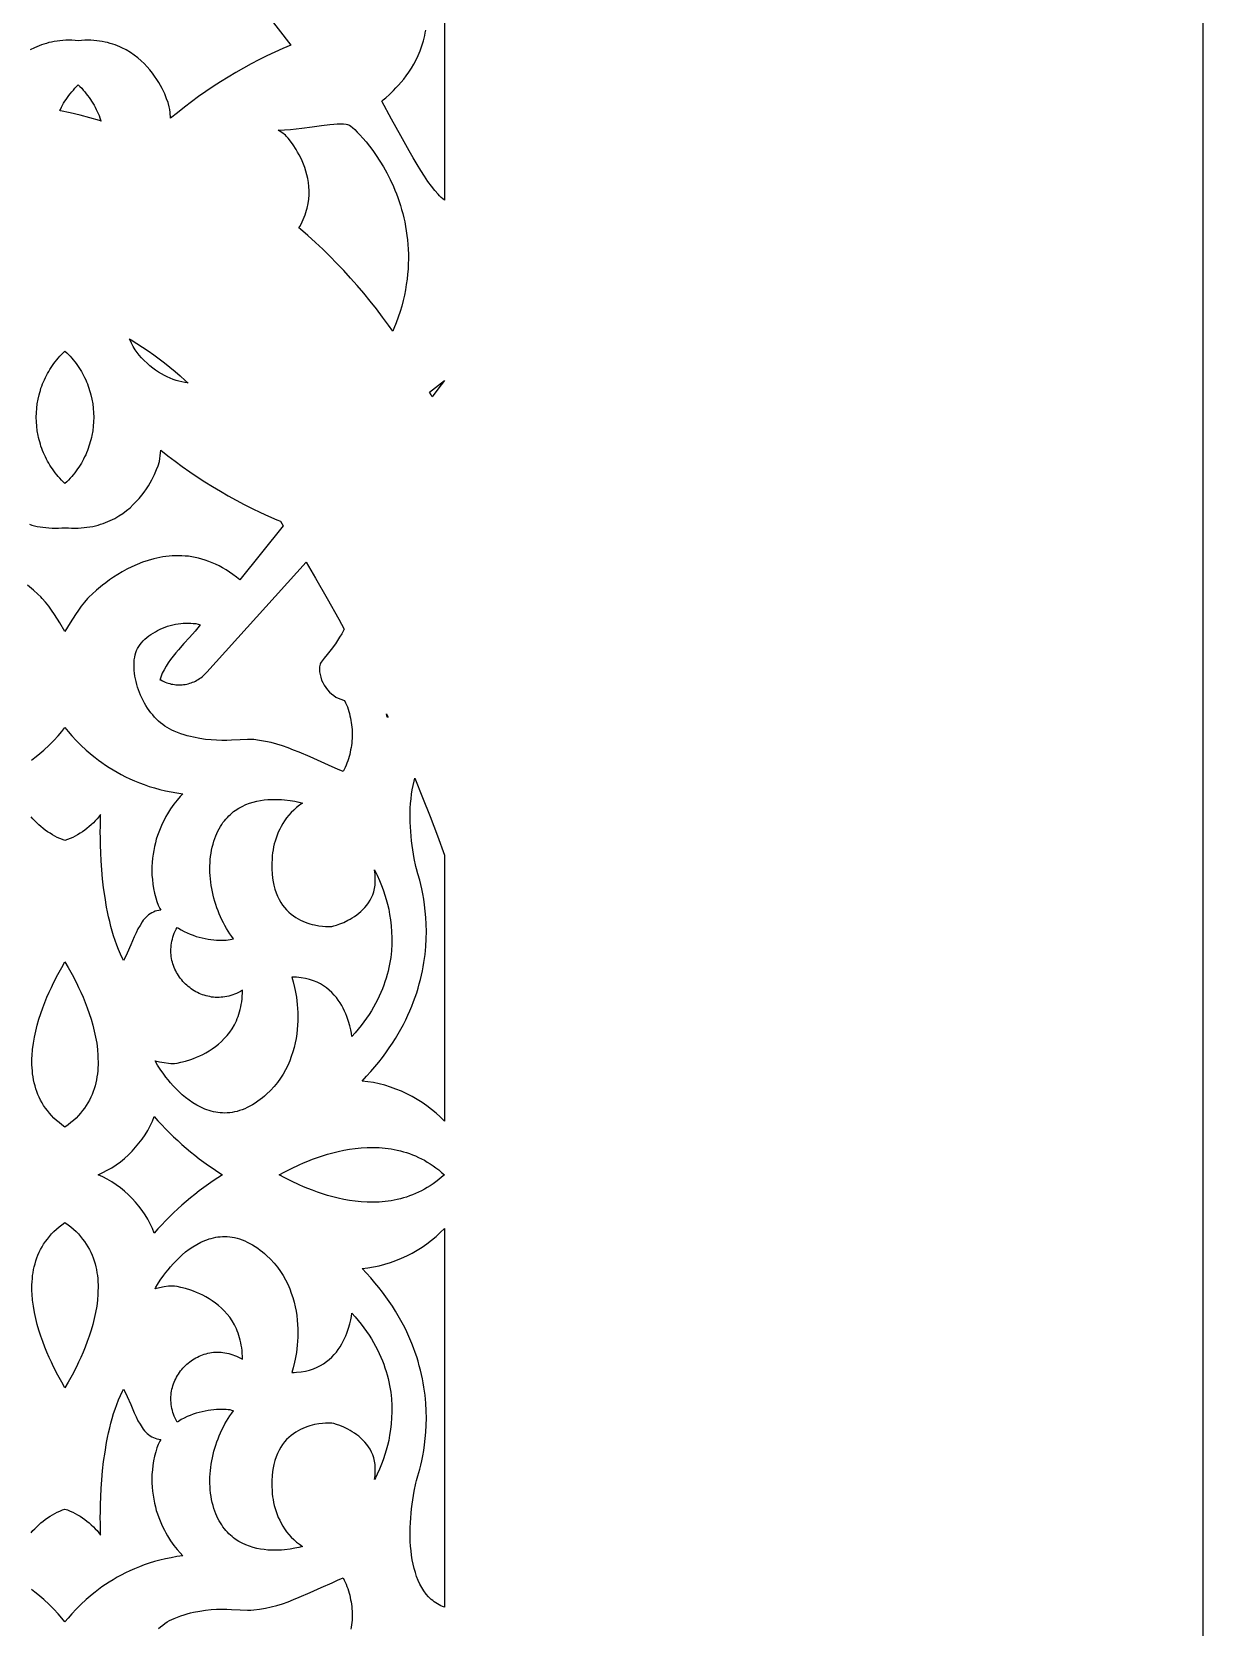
# Model space of a CAD drawing. Extents: x -350 to 350, y -780 to 780.
# Drawn here: x 226.5 to 350, y 348.2 to 516.4 of the extents above; entities that cross this region are included whole.
import ezdxf

# ---------------------------------------------------------------- set-up
doc = ezdxf.new("R2010")
doc.units = 0
doc.layers.add('BITMAP_LAYER', color=18, linetype='CONTINUOUS')
doc.layers.add('LAYER_1', color=18, linetype='CONTINUOUS')

msp = doc.modelspace()

# ---------------------------------------------------------------- linework, layer by layer
at = {"layer": 'BITMAP_LAYER'}
msp.add_lwpolyline([(-350, -780), (350, -780), (350, 780), (-350, 780)], close=True, dxfattribs=at)
at = {"layer": 'LAYER_1'}
for points in [[(270, 535.1), (270, 498.69), (269.83, 498.82), (269.67, 498.97), (269.5, 499.14), (269.33, 499.31), (268.98, 499.71), (268.63, 500.16), (268.27, 500.66), (267.89, 501.21), (267.51, 501.81), (267.12, 502.46), (266.71, 503.15), (266.29, 503.88), (265.4, 505.48), (264.44, 507.24), (263.41, 509.14), (263.55, 509.25), (263.82, 509.48), (264.2, 509.82), (264.65, 510.26), (264.9, 510.52), (265.17, 510.81), (265.43, 511.12), (265.71, 511.45), (265.98, 511.81), (266.25, 512.19), (266.52, 512.6), (266.77, 513.03), (267.02, 513.48), (267.25, 513.95), (267.45, 514.44), (267.64, 514.95), (267.8, 515.49), (267.87, 515.76), (267.94, 516.04), (267.99, 516.33), (268.04, 516.62)], [(249.2, 521.02), (253.81, 515.04), (252.96, 514.67), (252.12, 514.29), (251.28, 513.89), (250.45, 513.48), (249.63, 513.05), (248.81, 512.6), (248, 512.14), (247.2, 511.66), (246.41, 511.17), (245.63, 510.66), (244.86, 510.14), (244.09, 509.6), (243.34, 509.05), (242.6, 508.49), (241.86, 507.91), (241.14, 507.32), (241.08, 507.92), (241.05, 508.23), (241, 508.53), (240.87, 508.97), (240.72, 509.38), (240.51, 509.88), (240.23, 510.46), (240.06, 510.77), (239.88, 511.09), (239.68, 511.42), (239.45, 511.75), (239.21, 512.08), (238.94, 512.42), (238.66, 512.75), (238.35, 513.08), (238.02, 513.39), (237.67, 513.7), (237.29, 513.99), (236.89, 514.27), (236.46, 514.52), (236.01, 514.76), (235.77, 514.86), (235.53, 514.96), (235.28, 515.06), (235.03, 515.15), (234.76, 515.22), (234.49, 515.3), (234.22, 515.36), (233.93, 515.41), (233.64, 515.46), (233.34, 515.5), (233.04, 515.52), (232.73, 515.54), (232.41, 515.55), (232.08, 515.54), (231.74, 515.53), (231.4, 515.5), (231.06, 515.53), (230.72, 515.54), (230.4, 515.55), (230.08, 515.54), (229.76, 515.52), (229.46, 515.5), (229.16, 515.46), (228.87, 515.41), (228.59, 515.36), (228.31, 515.3), (228.04, 515.22), (227.78, 515.15), (227.52, 515.06), (227.27, 514.96), (227.03, 514.86), (226.79, 514.76), (226.34, 514.52)], [(226.25, 464.5), (226.52, 464.42), (226.8, 464.35), (227.08, 464.28), (227.38, 464.23), (227.68, 464.18), (227.99, 464.15), (228.3, 464.12), (228.63, 464.1), (228.96, 464.1), (229.3, 464.1), (229.65, 464.12), (230, 464.14), (230.36, 464.12), (230.7, 464.1), (231.04, 464.1), (231.38, 464.1), (231.7, 464.12), (232.02, 464.15), (232.32, 464.18), (232.63, 464.23), (232.92, 464.28), (233.21, 464.35), (233.49, 464.42), (233.76, 464.5), (234.02, 464.58), (234.28, 464.68), (234.53, 464.78), (234.78, 464.89), (235.25, 465.12), (235.69, 465.38), (236.1, 465.65), (236.5, 465.94), (236.86, 466.25), (237.2, 466.57), (237.52, 466.89), (237.82, 467.22), (238.09, 467.56), (238.35, 467.89), (238.58, 468.23), (238.79, 468.55), (238.98, 468.88), (239.15, 469.19), (239.44, 469.76), (239.66, 470.27), (239.82, 470.68), (239.95, 471.12), (240, 471.42), (240.03, 471.72), (240.1, 472.32), (240.84, 471.73), (241.6, 471.16), (242.37, 470.59), (243.15, 470.04), (243.95, 469.51), (244.75, 468.98), (245.56, 468.48), (246.38, 467.98), (247.21, 467.51), (248.04, 467.04), (248.89, 466.6), (249.74, 466.17), (250.6, 465.75), (251.47, 465.35), (252.34, 464.97), (252.72, 464.81), (253.02, 464.35), (248.45, 458.63), (248.08, 458.92), (247.71, 459.2), (247.34, 459.46), (246.98, 459.69), (246.61, 459.91), (246.24, 460.11), (245.88, 460.29), (245.52, 460.45), (245.15, 460.59), (244.79, 460.72), (244.43, 460.83), (244.08, 460.92), (243.72, 461), (243.37, 461.07), (243.02, 461.12), (242.67, 461.15), (242.33, 461.17), (241.99, 461.18), (241.65, 461.18), (241.31, 461.17), (240.98, 461.14), (240.65, 461.11), (240.33, 461.06), (240.01, 461), (239.69, 460.94), (239.38, 460.86), (238.77, 460.69), (238.18, 460.49), (237.61, 460.27), (237.06, 460.02), (236.53, 459.76), (236.03, 459.48), (235.56, 459.2), (235.11, 458.91), (234.69, 458.63), (234.3, 458.34), (233.95, 458.07), (233.33, 457.56), (232.86, 457.14), (232.54, 456.83), (232.39, 456.67), (232.05, 456.27), (231.72, 455.86), (231.41, 455.43), (231.12, 455), (230.55, 454.11), (230, 453.2), (229.46, 454.11), (228.89, 455), (228.59, 455.43), (228.28, 455.86), (227.96, 456.27), (227.61, 456.67), (227.46, 456.83), (227.14, 457.14), (226.67, 457.56), (226.06, 458.07)], [(226.48, 439.62), (226.82, 439.89), (227.15, 440.16), (227.77, 440.69), (228.33, 441.21), (228.84, 441.71), (229.28, 442.19), (229.67, 442.64), (230, 443.05), (230.34, 442.64), (230.72, 442.19), (231.17, 441.71), (231.67, 441.21), (232.23, 440.69), (232.85, 440.16), (233.18, 439.89), (233.53, 439.62), (233.89, 439.36), (234.27, 439.1), (234.66, 438.84), (235.07, 438.59), (235.49, 438.35), (235.93, 438.11), (236.38, 437.87), (236.85, 437.65), (237.34, 437.43), (237.84, 437.23), (238.35, 437.04), (238.89, 436.85), (239.44, 436.69), (240, 436.53), (240.58, 436.4), (241.18, 436.27), (241.8, 436.17), (242.43, 436.08), (242.13, 435.78), (241.82, 435.41), (241.48, 434.98), (241.14, 434.5), (240.8, 433.96), (240.64, 433.67), (240.48, 433.36), (240.32, 433.05), (240.17, 432.72), (240.02, 432.38), (239.88, 432.03), (239.75, 431.67), (239.63, 431.29), (239.53, 430.91), (239.43, 430.51), (239.35, 430.11), (239.28, 429.69), (239.22, 429.27), (239.18, 428.84), (239.16, 428.4), (239.16, 427.95), (239.17, 427.49), (239.21, 427.02), (239.26, 426.55), (239.34, 426.07), (239.44, 425.59), (239.57, 425.09), (239.7, 424.7), (239.84, 424.33), (240.01, 423.98), (240.11, 423.81), (239.9, 423.78), (239.69, 423.74), (239.5, 423.68), (239.32, 423.6), (239.14, 423.51), (238.98, 423.41), (238.82, 423.3), (238.67, 423.17), (238.53, 423.03), (238.39, 422.88), (238.26, 422.73), (238.14, 422.56), (237.91, 422.2), (237.69, 421.82), (237.49, 421.42), (237.3, 421), (236.94, 420.14), (236.57, 419.28), (236.38, 418.87), (236.17, 418.48), (236.05, 418.72), (235.84, 419.17), (235.65, 419.64), (235.46, 420.11), (235.29, 420.6), (235.13, 421.09), (234.98, 421.58), (234.84, 422.08), (234.72, 422.59), (234.6, 423.1), (234.49, 423.61), (234.39, 424.12), (234.22, 425.13), (234.07, 426.14), (233.96, 427.12), (233.88, 428.07), (233.81, 428.99), (233.77, 429.85), (233.74, 430.66), (233.73, 431.39), (233.72, 432.05), (233.73, 432.63), (233.75, 433.48), (233.76, 433.88), (233.58, 433.65), (233.39, 433.43), (233.19, 433.21), (232.99, 433), (232.77, 432.8), (232.55, 432.61), (232.32, 432.42), (232.08, 432.24), (231.84, 432.07), (231.59, 431.91), (231.33, 431.76), (231.08, 431.61), (230.81, 431.48), (230.55, 431.36), (230.28, 431.25), (230, 431.15), (229.73, 431.25), (229.46, 431.36), (229.19, 431.48), (228.93, 431.61), (228.67, 431.76), (228.42, 431.91), (228.17, 432.07), (227.92, 432.24), (227.69, 432.42), (227.46, 432.61), (227.23, 432.8), (227.02, 433), (226.81, 433.21), (226.61, 433.43), (226.42, 433.65)], [(226.42, 358.13), (226.61, 358.36), (226.81, 358.57), (227.02, 358.78), (227.23, 358.98), (227.46, 359.18), (227.69, 359.37), (227.92, 359.54), (228.17, 359.71), (228.42, 359.88), (228.67, 360.03), (228.93, 360.17), (229.19, 360.3), (229.46, 360.43), (229.73, 360.54), (230, 360.64), (230.28, 360.54), (230.55, 360.43), (230.81, 360.3), (231.08, 360.17), (231.33, 360.03), (231.59, 359.88), (231.84, 359.71), (232.08, 359.54), (232.32, 359.37), (232.55, 359.18), (232.77, 358.98), (232.99, 358.78), (233.19, 358.57), (233.39, 358.36), (233.58, 358.13), (233.76, 357.9), (233.75, 358.3), (233.73, 359.16), (233.72, 359.73), (233.73, 360.39), (233.74, 361.13), (233.77, 361.93), (233.81, 362.8), (233.88, 363.71), (233.96, 364.66), (234.07, 365.65), (234.22, 366.65), (234.39, 367.67), (234.49, 368.18), (234.6, 368.69), (234.72, 369.2), (234.84, 369.7), (234.98, 370.2), (235.13, 370.7), (235.29, 371.19), (235.46, 371.67), (235.65, 372.15), (235.84, 372.61), (236.05, 373.06), (236.17, 373.3), (236.38, 372.91), (236.57, 372.5), (236.94, 371.65), (237.3, 370.79), (237.49, 370.37), (237.69, 369.96), (237.91, 369.58), (238.14, 369.23), (238.26, 369.06), (238.39, 368.9), (238.53, 368.75), (238.67, 368.62), (238.82, 368.49), (238.98, 368.37), (239.14, 368.27), (239.32, 368.18), (239.5, 368.11), (239.69, 368.05), (239.9, 368), (240.11, 367.97), (240.01, 367.81), (239.84, 367.46), (239.7, 367.08), (239.57, 366.69), (239.44, 366.2), (239.34, 365.71), (239.26, 365.23), (239.21, 364.76), (239.17, 364.3), (239.16, 363.84), (239.16, 363.39), (239.18, 362.95), (239.22, 362.52), (239.28, 362.09), (239.35, 361.68), (239.43, 361.27), (239.53, 360.88), (239.63, 360.49), (239.75, 360.12), (239.88, 359.76), (240.02, 359.4), (240.17, 359.06), (240.32, 358.74), (240.48, 358.42), (240.64, 358.12), (240.8, 357.83), (241.14, 357.29), (241.48, 356.8), (241.82, 356.37), (242.13, 356.01), (242.43, 355.7), (241.8, 355.62), (241.18, 355.51), (240.58, 355.39), (240, 355.25), (239.44, 355.1), (238.89, 354.93), (238.35, 354.75), (237.84, 354.56), (237.34, 354.35), (236.85, 354.14), (236.38, 353.91), (235.93, 353.68), (235.49, 353.44), (235.07, 353.19), (234.66, 352.94), (234.27, 352.68), (233.89, 352.42), (233.53, 352.16), (233.18, 351.89), (232.85, 351.63), (232.23, 351.1), (231.67, 350.58), (231.17, 350.07), (230.72, 349.59), (230.34, 349.14), (230, 348.73), (229.67, 349.14), (229.28, 349.59), (228.84, 350.07), (228.33, 350.58), (227.77, 351.1), (227.15, 351.63), (226.82, 351.89), (226.48, 352.16)], [(239.86, 348.03), (240.07, 348.22), (240.3, 348.4), (240.53, 348.57), (240.77, 348.73), (241.01, 348.87), (241.26, 349), (241.51, 349.11), (241.86, 349.25), (242.21, 349.37), (242.55, 349.49), (242.89, 349.59), (243.22, 349.68), (243.55, 349.76), (244.2, 349.88), (244.82, 349.97), (245.42, 350.03), (245.99, 350.07), (246.54, 350.08), (247.07, 350.08), (247.56, 350.06), (248.47, 350.01), (249.25, 349.98), (249.59, 349.98), (249.9, 350), (250.52, 350.07), (251.13, 350.18), (251.74, 350.32), (252.34, 350.48), (252.93, 350.66), (253.52, 350.87), (254.11, 351.09), (254.7, 351.33), (255.86, 351.83), (257.01, 352.35), (258.16, 352.87), (258.74, 353.13), (259.32, 353.37), (259.43, 353.15), (259.53, 352.93), (259.63, 352.7), (259.72, 352.48), (259.81, 352.25), (259.88, 352.02), (259.95, 351.78), (260.02, 351.55), (260.07, 351.31), (260.12, 351.08), (260.17, 350.84), (260.2, 350.6), (260.23, 350.36), (260.26, 350.12), (260.27, 349.88), (260.28, 349.64), (260.28, 349.4), (260.28, 349.16), (260.27, 348.92), (260.25, 348.68), (260.22, 348.44), (260.19, 348.2), (260.15, 347.96)]]:
    msp.add_lwpolyline(points, dxfattribs=at)
for points in [[(231.58, 510.67), (231.76, 510.48), (231.92, 510.3), (232.09, 510.11), (232.24, 509.91), (232.39, 509.72), (232.54, 509.52), (232.68, 509.31), (232.81, 509.11), (232.94, 508.9), (233.06, 508.69), (233.18, 508.48), (233.29, 508.26), (233.4, 508.04), (233.5, 507.82), (233.59, 507.6), (233.68, 507.37), (233.76, 507.15), (233.8, 507.03), (233.64, 507.08), (232.62, 507.37), (231.59, 507.64), (230.55, 507.89), (229.51, 508.12), (229.45, 508.13), (229.51, 508.26), (229.62, 508.48), (229.74, 508.69), (229.86, 508.9), (229.99, 509.11), (230.12, 509.31), (230.26, 509.52), (230.41, 509.72), (230.56, 509.91), (230.72, 510.11), (230.88, 510.3), (231.05, 510.48), (231.22, 510.67), (231.4, 510.85)], [(259.36, 506.73), (259.65, 506.69), (259.78, 506.67), (259.91, 506.63), (260, 506.58), (260.14, 506.48), (260.32, 506.33), (260.55, 506.13), (260.8, 505.87), (261.09, 505.57), (261.41, 505.23), (261.74, 504.83), (262.09, 504.39), (262.45, 503.91), (262.82, 503.38), (263.2, 502.81), (263.57, 502.2), (263.93, 501.55), (264.28, 500.85), (264.62, 500.12), (264.78, 499.74), (264.94, 499.35), (265.09, 498.95), (265.23, 498.55), (265.37, 498.13), (265.49, 497.7), (265.61, 497.27), (265.72, 496.83), (265.82, 496.38), (265.91, 495.92), (265.99, 495.45), (266.06, 494.97), (266.12, 494.49), (266.16, 494), (266.19, 493.5), (266.21, 492.99), (266.21, 492.47), (266.2, 491.95), (266.17, 491.42), (266.13, 490.88), (266.07, 490.34), (265.99, 489.79), (265.9, 489.23), (265.78, 488.67), (265.65, 488.09), (265.5, 487.52), (265.33, 486.93), (265.14, 486.34), (264.93, 485.75), (264.69, 485.14), (264.57, 484.86), (264.12, 485.5), (263.49, 486.36), (262.84, 487.21), (262.18, 488.04), (261.51, 488.87), (260.82, 489.67), (260.12, 490.47), (259.4, 491.25), (258.67, 492.02), (257.92, 492.77), (257.17, 493.51), (256.4, 494.23), (255.61, 494.94), (254.82, 495.63), (254.66, 495.76), (254.75, 495.92), (254.89, 496.16), (255.01, 496.41), (255.12, 496.65), (255.22, 496.89), (255.32, 497.13), (255.4, 497.37), (255.47, 497.61), (255.53, 497.85), (255.63, 498.32), (255.7, 498.78), (255.73, 499.24), (255.73, 499.68), (255.71, 500.12), (255.66, 500.55), (255.59, 500.96), (255.51, 501.36), (255.4, 501.75), (255.28, 502.13), (255.14, 502.49), (255, 502.83), (254.85, 503.16), (254.69, 503.47), (254.53, 503.76), (254.37, 504.04), (254.05, 504.52), (253.76, 504.92), (253.52, 505.23), (253.33, 505.43), (253.24, 505.53), (252.86, 505.81), (252.47, 506.08), (253.13, 506.1), (253.77, 506.15), (254.38, 506.2), (254.97, 506.27), (256.06, 506.41), (257.05, 506.55), (257.93, 506.67), (258.33, 506.71), (258.7, 506.74), (259.04, 506.75)], [(236.97, 483.95), (237.57, 483.57), (238.17, 483.18), (238.76, 482.78), (239.35, 482.37), (239.92, 481.95), (240.49, 481.51), (241.05, 481.07), (241.6, 480.62), (242.14, 480.15), (242.68, 479.67), (242.98, 479.39), (242.93, 479.4), (242.63, 479.44), (242.32, 479.51), (242.02, 479.58), (241.71, 479.67), (241.4, 479.78), (241.09, 479.9), (240.78, 480.04), (240.48, 480.19), (240.17, 480.36), (239.86, 480.55), (239.56, 480.75), (239.25, 480.98), (238.95, 481.22), (238.65, 481.48), (238.35, 481.76), (238.05, 482.07), (237.82, 482.32), (237.61, 482.6), (237.4, 482.91), (237.19, 483.24), (237, 483.6), (236.82, 483.98), (236.78, 484.06)], [(230.19, 482.59), (230.37, 482.41), (230.54, 482.22), (230.71, 482.03), (230.87, 481.84), (231.03, 481.64), (231.18, 481.44), (231.33, 481.24), (231.47, 481.03), (231.6, 480.83), (231.73, 480.62), (231.85, 480.4), (231.96, 480.19), (232.07, 479.97), (232.18, 479.75), (232.27, 479.52), (232.36, 479.3), (232.45, 479.07), (232.53, 478.85), (232.6, 478.62), (232.67, 478.39), (232.73, 478.15), (232.84, 477.69), (232.92, 477.21), (232.98, 476.74), (233.02, 476.26), (233.03, 475.78), (233.02, 475.31), (232.98, 474.83), (232.92, 474.36), (232.84, 473.88), (232.79, 473.65), (232.73, 473.42), (232.67, 473.18), (232.6, 472.95), (232.53, 472.72), (232.45, 472.49), (232.36, 472.27), (232.27, 472.04), (232.18, 471.82), (232.07, 471.6), (231.96, 471.38), (231.85, 471.17), (231.73, 470.95), (231.6, 470.74), (231.47, 470.53), (231.33, 470.33), (231.18, 470.13), (231.03, 469.93), (230.87, 469.73), (230.71, 469.54), (230.54, 469.35), (230.37, 469.16), (230.19, 468.98), (230, 468.8), (229.82, 468.98), (229.64, 469.16), (229.46, 469.35), (229.29, 469.54), (229.13, 469.73), (228.97, 469.93), (228.82, 470.13), (228.68, 470.33), (228.54, 470.53), (228.41, 470.74), (228.28, 470.95), (228.16, 471.17), (228.04, 471.38), (227.93, 471.6), (227.83, 471.82), (227.73, 472.04), (227.64, 472.27), (227.55, 472.49), (227.47, 472.72), (227.4, 472.95), (227.33, 473.18), (227.27, 473.42), (227.21, 473.65), (227.16, 473.88), (227.08, 474.36), (227.02, 474.83), (226.99, 475.31), (226.97, 475.78), (226.99, 476.26), (227.02, 476.74), (227.08, 477.21), (227.16, 477.69), (227.27, 478.15), (227.33, 478.39), (227.4, 478.62), (227.47, 478.85), (227.55, 479.07), (227.64, 479.3), (227.73, 479.52), (227.83, 479.75), (227.93, 479.97), (228.04, 480.19), (228.16, 480.4), (228.28, 480.62), (228.41, 480.83), (228.54, 481.03), (228.68, 481.24), (228.82, 481.44), (228.97, 481.64), (229.13, 481.84), (229.29, 482.03), (229.46, 482.22), (229.64, 482.41), (229.82, 482.59), (230, 482.77)], [(269.32, 478.74), (268.7, 477.93), (268.6, 478.14), (268.43, 478.45), (270, 479.68)], [(256.42, 458.82), (257.66, 456.66), (258.87, 454.5), (259.45, 453.43), (259.41, 453.35), (259.19, 452.96), (258.96, 452.59), (258.73, 452.23), (258.51, 451.9), (258.06, 451.29), (257.66, 450.78), (257.33, 450.38), (257.1, 450.11), (257, 449.97), (256.95, 449.85), (256.9, 449.73), (256.87, 449.6), (256.85, 449.47), (256.83, 449.33), (256.83, 449.2), (256.84, 448.92), (256.89, 448.64), (256.96, 448.36), (257.06, 448.07), (257.19, 447.8), (257.34, 447.53), (257.51, 447.28), (257.69, 447.03), (257.89, 446.81), (258.11, 446.61), (258.33, 446.43), (258.57, 446.27), (258.81, 446.15), (259.08, 446.04), (259.35, 445.94), (259.48, 445.91), (259.59, 445.68), (259.68, 445.45), (259.77, 445.23), (259.85, 444.99), (259.92, 444.76), (259.99, 444.53), (260.05, 444.29), (260.1, 444.06), (260.15, 443.82), (260.19, 443.58), (260.22, 443.34), (260.25, 443.1), (260.27, 442.86), (260.28, 442.62), (260.28, 442.38), (260.28, 442.14), (260.27, 441.9), (260.26, 441.66), (260.23, 441.42), (260.2, 441.18), (260.17, 440.94), (260.12, 440.71), (260.07, 440.47), (260.02, 440.23), (259.95, 440), (259.88, 439.77), (259.81, 439.54), (259.72, 439.31), (259.63, 439.08), (259.53, 438.86), (259.43, 438.64), (259.32, 438.42), (258.74, 438.66), (258.16, 438.91), (257.01, 439.43), (255.86, 439.96), (254.7, 440.46), (254.11, 440.69), (253.52, 440.92), (252.93, 441.12), (252.34, 441.31), (251.74, 441.47), (251.13, 441.6), (250.52, 441.71), (249.9, 441.79), (249.59, 441.8), (249.25, 441.8), (248.47, 441.77), (247.56, 441.72), (247.07, 441.71), (246.54, 441.7), (245.99, 441.72), (245.42, 441.75), (244.82, 441.81), (244.2, 441.9), (243.55, 442.03), (243.22, 442.11), (242.89, 442.2), (242.55, 442.3), (242.21, 442.41), (241.86, 442.54), (241.51, 442.67), (241.26, 442.79), (241.01, 442.91), (240.77, 443.06), (240.53, 443.21), (240.3, 443.38), (240.07, 443.56), (239.86, 443.75), (239.65, 443.96), (239.44, 444.17), (239.25, 444.4), (239.06, 444.63), (238.88, 444.87), (238.7, 445.12), (238.54, 445.38), (238.38, 445.64), (238.24, 445.91), (238.1, 446.18), (237.97, 446.46), (237.86, 446.75), (237.75, 447.03), (237.65, 447.32), (237.57, 447.61), (237.49, 447.91), (237.43, 448.2), (237.37, 448.49), (237.33, 448.79), (237.3, 449.08), (237.29, 449.37), (237.28, 449.65), (237.29, 449.94), (237.31, 450.22), (237.35, 450.5), (237.4, 450.73), (237.46, 450.96), (237.55, 451.18), (237.66, 451.4), (237.78, 451.61), (237.92, 451.82), (238.08, 452.01), (238.25, 452.2), (238.43, 452.39), (238.63, 452.56), (238.84, 452.73), (239.06, 452.88), (239.29, 453.03), (239.53, 453.17), (239.77, 453.31), (240.03, 453.43), (240.29, 453.54), (240.55, 453.64), (240.82, 453.74), (241.09, 453.82), (241.37, 453.89), (241.64, 453.95), (241.92, 454), (242.2, 454.04), (242.47, 454.07), (242.74, 454.08), (243.01, 454.08), (243.27, 454.07), (243.53, 454.05), (243.78, 454.02), (244.03, 453.97), (244.26, 453.91), (243.99, 453.57), (243.72, 453.23), (243.14, 452.57), (242.54, 451.92), (241.96, 451.26), (241.68, 450.93), (241.4, 450.59), (241.14, 450.25), (240.89, 449.89), (240.66, 449.53), (240.45, 449.16), (240.26, 448.78), (240.09, 448.38), (240.02, 448.16), (240.01, 448.08), (240.12, 448.08), (240.27, 448), (240.42, 447.92), (240.57, 447.85), (240.73, 447.79), (240.89, 447.74), (241.05, 447.69), (241.21, 447.65), (241.37, 447.62), (241.54, 447.59), (241.7, 447.58), (241.86, 447.56), (242.03, 447.56), (242.19, 447.56), (242.35, 447.57), (242.51, 447.59), (242.68, 447.61), (242.83, 447.65), (242.99, 447.68), (243.15, 447.73), (243.31, 447.78), (243.46, 447.84), (243.61, 447.9), (243.76, 447.97), (243.9, 448.05), (244.04, 448.13), (244.18, 448.22), (244.32, 448.32), (244.45, 448.42), (244.58, 448.53), (244.7, 448.65), (244.82, 448.77), (244.94, 448.9), (255.42, 460.49)], [(264.08, 444.17), (263.96, 444.14), (263.91, 444.52)], [(270, 429.59), (270, 401.56), (269.57, 401.99), (269.12, 402.4), (268.65, 402.79), (268.16, 403.16), (267.65, 403.51), (267.13, 403.84), (266.59, 404.15), (266.03, 404.43), (265.47, 404.7), (264.89, 404.93), (264.31, 405.14), (263.72, 405.33), (263.12, 405.48), (262.52, 405.61), (261.92, 405.71), (261.32, 405.78), (261.79, 406.28), (262.24, 406.78), (262.67, 407.28), (263.08, 407.77), (263.47, 408.27), (263.84, 408.77), (264.19, 409.27), (264.52, 409.76), (264.84, 410.26), (265.14, 410.75), (265.42, 411.25), (265.68, 411.74), (265.93, 412.23), (266.16, 412.71), (266.37, 413.2), (266.57, 413.68), (266.76, 414.16), (266.93, 414.63), (267.09, 415.1), (267.23, 415.57), (267.36, 416.03), (267.48, 416.49), (267.59, 416.95), (267.68, 417.39), (267.77, 417.84), (267.84, 418.28), (267.9, 418.71), (267.96, 419.14), (268.04, 419.97), (268.08, 420.78), (268.1, 421.56), (268.08, 422.31), (268.05, 423.03), (267.99, 423.71), (267.91, 424.35), (267.83, 424.96), (267.73, 425.52), (267.63, 426.04), (267.52, 426.52), (267.42, 426.95), (267.22, 427.65), (267.07, 428.15), (266.99, 428.41), (266.82, 429.26), (266.74, 429.71), (266.67, 430.16), (266.6, 430.63), (266.54, 431.11), (266.49, 431.59), (266.45, 432.09), (266.42, 432.58), (266.4, 433.08), (266.39, 433.58), (266.4, 434.07), (266.41, 434.57), (266.44, 435.06), (266.49, 435.55), (266.55, 436.03), (266.62, 436.5), (266.71, 436.96), (266.81, 437.41), (266.9, 437.71), (267.71, 435.69), (268.5, 433.67), (269.27, 431.63)], [(252.48, 435.48), (252.82, 435.47), (253.14, 435.44), (253.74, 435.37), (254.24, 435.29), (254.64, 435.2), (255.06, 435.1), (254.73, 434.87), (254.41, 434.62), (254.12, 434.36), (253.85, 434.09), (253.6, 433.82), (253.37, 433.53), (253.16, 433.24), (252.97, 432.95), (252.79, 432.64), (252.64, 432.34), (252.49, 432.03), (252.37, 431.72), (252.26, 431.4), (252.16, 431.09), (252.07, 430.78), (252, 430.47), (251.94, 430.16), (251.89, 429.85), (251.86, 429.55), (251.83, 429.26), (251.8, 428.68), (251.8, 428.14), (251.83, 427.64), (251.87, 427.18), (251.94, 426.78), (252.01, 426.44), (252.12, 426.03), (252.25, 425.64), (252.4, 425.27), (252.57, 424.94), (252.75, 424.62), (252.95, 424.33), (253.15, 424.07), (253.37, 423.82), (253.6, 423.6), (253.84, 423.39), (254.08, 423.21), (254.33, 423.04), (254.58, 422.89), (254.83, 422.76), (255.08, 422.64), (255.34, 422.54), (255.59, 422.44), (255.83, 422.37), (256.07, 422.3), (256.31, 422.24), (256.75, 422.16), (257.14, 422.11), (257.48, 422.08), (257.75, 422.07), (258.04, 422.07), (258.14, 422.09), (258.34, 422.14), (258.63, 422.22), (258.98, 422.35), (259.39, 422.51), (259.83, 422.73), (260.06, 422.85), (260.29, 422.99), (260.52, 423.14), (260.76, 423.3), (260.98, 423.48), (261.21, 423.67), (261.42, 423.87), (261.63, 424.09), (261.82, 424.33), (262, 424.58), (262.17, 424.85), (262.32, 425.13), (262.45, 425.43), (262.55, 425.75), (262.64, 426.09), (262.69, 426.44), (262.72, 426.81), (262.72, 427.2), (262.69, 427.61), (262.62, 428.04), (262.73, 427.85), (262.92, 427.48), (263.16, 426.94), (263.44, 426.24), (263.59, 425.84), (263.73, 425.4), (263.87, 424.93), (264, 424.43), (264.13, 423.9), (264.23, 423.35), (264.32, 422.77), (264.39, 422.16), (264.44, 421.53), (264.46, 420.88), (264.46, 420.21), (264.41, 419.52), (264.38, 419.17), (264.34, 418.82), (264.29, 418.46), (264.22, 418.1), (264.15, 417.74), (264.07, 417.37), (263.97, 417), (263.86, 416.63), (263.74, 416.26), (263.61, 415.88), (263.47, 415.5), (263.31, 415.12), (263.14, 414.74), (262.95, 414.35), (262.75, 413.97), (262.54, 413.58), (262.31, 413.2), (262.06, 412.81), (261.8, 412.42), (261.52, 412.03), (261.23, 411.65), (260.91, 411.26), (260.59, 410.87), (260.24, 410.49), (260.2, 410.84), (260.13, 411.18), (260.04, 411.59), (259.9, 412.07), (259.72, 412.6), (259.61, 412.88), (259.48, 413.16), (259.34, 413.45), (259.18, 413.73), (259.01, 414.02), (258.82, 414.3), (258.61, 414.58), (258.38, 414.85), (258.14, 415.11), (257.87, 415.36), (257.58, 415.6), (257.27, 415.82), (256.94, 416.02), (256.58, 416.2), (256.2, 416.36), (255.79, 416.49), (255.36, 416.6), (254.9, 416.68), (254.42, 416.72), (254.17, 416.74), (253.91, 416.74), (254.06, 416.25), (254.21, 415.66), (254.28, 415.33), (254.34, 414.99), (254.4, 414.62), (254.45, 414.24), (254.49, 413.84), (254.52, 413.43), (254.54, 413.01), (254.55, 412.57), (254.54, 412.13), (254.52, 411.67), (254.48, 411.21), (254.43, 410.75), (254.36, 410.27), (254.27, 409.8), (254.15, 409.32), (254.02, 408.85), (253.86, 408.37), (253.69, 407.9), (253.48, 407.43), (253.25, 406.97), (252.99, 406.52), (252.71, 406.07), (252.39, 405.63), (252.04, 405.21), (251.66, 404.79), (251.25, 404.4), (251.03, 404.2), (250.81, 404.01), (250.57, 403.83), (250.33, 403.64), (250.05, 403.45), (249.77, 403.28), (249.49, 403.12), (249.22, 402.98), (248.95, 402.86), (248.68, 402.75), (248.41, 402.66), (248.15, 402.58), (247.88, 402.52), (247.63, 402.47), (247.37, 402.43), (247.11, 402.41), (246.86, 402.4), (246.62, 402.41), (246.37, 402.42), (246.13, 402.45), (245.89, 402.49), (245.65, 402.53), (245.42, 402.59), (245.19, 402.66), (244.97, 402.73), (244.74, 402.82), (244.31, 403.01), (243.89, 403.23), (243.48, 403.48), (243.1, 403.75), (242.72, 404.03), (242.37, 404.33), (242.03, 404.64), (241.71, 404.96), (241.41, 405.27), (241.13, 405.59), (240.87, 405.9), (240.63, 406.2), (240.41, 406.49), (240.04, 407.02), (239.76, 407.45), (239.58, 407.76), (239.5, 407.91), (239.97, 407.81), (240.45, 407.72), (240.93, 407.66), (241.17, 407.64), (241.41, 407.63), (241.55, 407.64), (241.82, 407.68), (242.21, 407.76), (242.7, 407.89), (243.26, 408.06), (243.56, 408.17), (243.88, 408.29), (244.2, 408.43), (244.53, 408.59), (244.86, 408.77), (245.2, 408.96), (245.53, 409.18), (245.86, 409.41), (246.18, 409.67), (246.5, 409.95), (246.8, 410.25), (247.09, 410.57), (247.37, 410.92), (247.62, 411.3), (247.86, 411.7), (248.07, 412.13), (248.17, 412.36), (248.26, 412.59), (248.34, 412.84), (248.41, 413.08), (248.48, 413.34), (248.54, 413.6), (248.59, 413.87), (248.63, 414.15), (248.67, 414.44), (248.69, 414.73), (248.7, 415.04), (248.71, 415.35), (248.5, 415.23), (248.3, 415.12), (248.09, 415.02), (247.89, 414.94), (247.68, 414.86), (247.48, 414.79), (247.27, 414.74), (247.06, 414.69), (246.86, 414.65), (246.66, 414.63), (246.45, 414.61), (246.25, 414.6), (246.05, 414.6), (245.85, 414.6), (245.65, 414.62), (245.45, 414.64), (245.26, 414.68), (245.07, 414.72), (244.88, 414.76), (244.69, 414.82), (244.5, 414.88), (244.32, 414.95), (244.14, 415.03), (243.97, 415.11), (243.8, 415.2), (243.63, 415.3), (243.46, 415.4), (243.3, 415.51), (243.15, 415.63), (243, 415.75), (242.85, 415.88), (242.71, 416.01), (242.57, 416.15), (242.44, 416.29), (242.31, 416.44), (242.19, 416.59), (242.08, 416.74), (241.97, 416.9), (241.86, 417.07), (241.77, 417.24), (241.68, 417.41), (241.59, 417.58), (241.52, 417.76), (241.45, 417.95), (241.38, 418.13), (241.33, 418.32), (241.28, 418.51), (241.24, 418.7), (241.21, 418.9), (241.19, 419.1), (241.17, 419.3), (241.17, 419.5), (241.17, 419.7), (241.18, 419.91), (241.2, 420.11), (241.23, 420.32), (241.27, 420.53), (241.32, 420.74), (241.37, 420.94), (241.44, 421.15), (241.52, 421.36), (241.61, 421.57), (241.71, 421.78), (241.82, 421.99), (241.97, 421.89), (242.26, 421.71), (242.57, 421.55), (242.88, 421.4), (243.19, 421.27), (243.51, 421.15), (243.83, 421.04), (244.14, 420.95), (244.46, 420.87), (244.77, 420.81), (245.08, 420.75), (245.38, 420.71), (245.68, 420.67), (245.97, 420.65), (246.24, 420.64), (246.51, 420.64), (246.76, 420.64), (247, 420.65), (247.22, 420.67), (247.42, 420.7), (247.6, 420.73), (247.77, 420.77), (247.58, 421.04), (247.39, 421.31), (247.21, 421.6), (247.03, 421.88), (246.87, 422.18), (246.71, 422.48), (246.55, 422.79), (246.41, 423.1), (246.27, 423.42), (246.14, 423.74), (246.02, 424.06), (245.91, 424.39), (245.8, 424.72), (245.71, 425.06), (245.62, 425.39), (245.54, 425.73), (245.48, 426.07), (245.42, 426.41), (245.37, 426.76), (245.33, 427.1), (245.3, 427.44), (245.28, 427.78), (245.27, 428.12), (245.27, 428.46), (245.29, 428.8), (245.31, 429.14), (245.35, 429.47), (245.4, 429.8), (245.45, 430.13), (245.53, 430.45), (245.61, 430.77), (245.7, 431.09), (245.8, 431.37), (245.9, 431.64), (246.02, 431.9), (246.13, 432.14), (246.26, 432.38), (246.39, 432.61), (246.52, 432.82), (246.66, 433.03), (246.81, 433.22), (246.96, 433.4), (247.12, 433.58), (247.28, 433.74), (247.44, 433.9), (247.61, 434.05), (247.78, 434.19), (247.96, 434.32), (248.32, 434.55), (248.69, 434.75), (249.07, 434.93), (249.45, 435.08), (249.84, 435.2), (250.23, 435.29), (250.62, 435.37), (251.01, 435.43), (251.39, 435.46), (251.76, 435.48), (252.13, 435.49)], [(230.35, 417.77), (230.76, 417.02), (231.21, 416.14), (231.44, 415.66), (231.67, 415.15), (231.9, 414.62), (232.13, 414.06), (232.35, 413.49), (232.56, 412.9), (232.75, 412.29), (232.93, 411.67), (233.09, 411.04), (233.22, 410.4), (233.34, 409.76), (233.42, 409.11), (233.47, 408.46), (233.48, 408.14), (233.49, 407.81), (233.49, 407.49), (233.47, 407.17), (233.45, 406.85), (233.41, 406.53), (233.37, 406.21), (233.31, 405.9), (233.24, 405.58), (233.17, 405.27), (233.07, 404.97), (232.97, 404.66), (232.85, 404.36), (232.72, 404.07), (232.58, 403.78), (232.42, 403.49), (232.25, 403.21), (232.07, 402.93), (231.86, 402.66), (231.65, 402.39), (231.41, 402.13), (231.17, 401.88), (230.9, 401.63), (230.62, 401.39), (230.32, 401.16), (230, 400.93), (229.68, 401.16), (229.39, 401.39), (229.1, 401.63), (228.84, 401.88), (228.59, 402.13), (228.36, 402.39), (228.14, 402.66), (227.94, 402.93), (227.75, 403.21), (227.58, 403.49), (227.42, 403.78), (227.28, 404.07), (227.15, 404.36), (227.03, 404.66), (226.93, 404.97), (226.84, 405.27), (226.76, 405.58), (226.69, 405.9), (226.64, 406.21), (226.59, 406.53), (226.56, 406.85), (226.53, 407.17), (226.52, 407.49), (226.51, 407.81), (226.52, 408.14), (226.53, 408.46), (226.59, 409.11), (226.67, 409.76), (226.78, 410.4), (226.92, 411.04), (227.07, 411.67), (227.25, 412.29), (227.45, 412.9), (227.66, 413.49), (227.87, 414.06), (228.1, 414.62), (228.33, 415.15), (228.56, 415.66), (228.8, 416.14), (229.24, 417.02), (229.65, 417.77), (230, 418.36)], [(239.8, 401.6), (240.2, 401.16), (240.61, 400.74), (241.03, 400.31), (241.45, 399.9), (241.89, 399.5), (242.33, 399.1), (242.78, 398.71), (243.23, 398.33), (243.69, 397.95), (244.16, 397.59), (244.64, 397.23), (245.12, 396.88), (245.61, 396.55), (246.1, 396.22), (246.6, 395.89), (246.1, 395.57), (245.61, 395.24), (245.12, 394.9), (244.64, 394.55), (244.16, 394.2), (243.69, 393.83), (243.23, 393.46), (242.78, 393.08), (242.33, 392.69), (241.89, 392.29), (241.45, 391.88), (241.03, 391.47), (240.61, 391.05), (240.2, 390.62), (239.8, 390.19), (239.41, 389.75), (239.21, 390.24), (238.98, 390.73), (238.73, 391.2), (238.44, 391.67), (238.14, 392.13), (237.8, 392.57), (237.45, 392.99), (237.07, 393.4), (236.68, 393.79), (236.26, 394.16), (235.84, 394.51), (235.39, 394.84), (234.93, 395.14), (234.46, 395.42), (233.98, 395.67), (233.5, 395.89), (233.98, 396.12), (234.46, 396.37), (234.93, 396.64), (235.39, 396.95), (235.84, 397.27), (236.26, 397.62), (236.68, 397.99), (237.07, 398.38), (237.45, 398.79), (237.8, 399.22), (238.14, 399.66), (238.44, 400.11), (238.73, 400.58), (238.98, 401.06), (239.21, 401.54), (239.41, 402.04)], [(263.12, 398.76), (263.76, 398.71), (264.08, 398.67), (264.4, 398.62), (264.72, 398.56), (265.04, 398.5), (265.36, 398.42), (265.68, 398.33), (266, 398.23), (266.32, 398.13), (266.63, 398.01), (266.95, 397.88), (267.26, 397.73), (267.58, 397.58), (267.89, 397.42), (268.2, 397.24), (268.5, 397.05), (268.81, 396.84), (269.11, 396.63), (269.41, 396.4), (269.71, 396.15), (270, 395.89), (270, 395.89), (269.71, 395.63), (269.41, 395.39), (269.11, 395.16), (268.81, 394.94), (268.5, 394.74), (268.2, 394.55), (267.89, 394.37), (267.58, 394.2), (267.26, 394.05), (266.95, 393.91), (266.63, 393.78), (266.32, 393.66), (266, 393.55), (265.68, 393.45), (265.36, 393.37), (265.04, 393.29), (264.72, 393.22), (264.4, 393.16), (264.08, 393.11), (263.76, 393.07), (263.12, 393.02), (262.49, 393), (261.85, 393.01), (261.23, 393.05), (260.61, 393.11), (260, 393.19), (259.4, 393.3), (258.82, 393.43), (258.24, 393.57), (257.68, 393.72), (257.14, 393.89), (256.61, 394.07), (256.1, 394.26), (255.61, 394.45), (255.14, 394.64), (254.7, 394.83), (253.88, 395.22), (253.17, 395.57), (252.59, 395.89), (253.17, 396.21), (253.88, 396.57), (254.7, 396.95), (255.14, 397.14), (255.61, 397.34), (256.1, 397.53), (256.61, 397.71), (257.14, 397.89), (257.68, 398.06), (258.24, 398.22), (258.82, 398.36), (259.4, 398.48), (260, 398.59), (260.61, 398.68), (261.23, 398.74), (261.85, 398.78), (262.49, 398.78)], [(230.32, 390.63), (230.62, 390.39), (230.9, 390.15), (231.17, 389.9), (231.41, 389.65), (231.65, 389.39), (231.86, 389.12), (232.07, 388.85), (232.25, 388.58), (232.42, 388.29), (232.58, 388.01), (232.72, 387.72), (232.85, 387.42), (232.97, 387.12), (233.07, 386.82), (233.17, 386.51), (233.24, 386.2), (233.31, 385.89), (233.37, 385.57), (233.41, 385.26), (233.45, 384.94), (233.47, 384.62), (233.49, 384.3), (233.49, 383.97), (233.48, 383.65), (233.47, 383.32), (233.42, 382.68), (233.34, 382.03), (233.22, 381.38), (233.09, 380.75), (232.93, 380.12), (232.75, 379.5), (232.56, 378.89), (232.35, 378.3), (232.13, 377.72), (231.9, 377.17), (231.67, 376.63), (231.44, 376.12), (231.21, 375.64), (230.76, 374.76), (230.35, 374.02), (230, 373.42), (229.65, 374.02), (229.24, 374.76), (228.8, 375.64), (228.56, 376.12), (228.33, 376.63), (228.1, 377.17), (227.87, 377.72), (227.66, 378.3), (227.45, 378.89), (227.25, 379.5), (227.07, 380.12), (226.92, 380.75), (226.78, 381.38), (226.67, 382.03), (226.59, 382.68), (226.53, 383.32), (226.52, 383.65), (226.51, 383.97), (226.52, 384.3), (226.53, 384.62), (226.56, 384.94), (226.59, 385.26), (226.64, 385.57), (226.69, 385.89), (226.76, 386.2), (226.84, 386.51), (226.93, 386.82), (227.03, 387.12), (227.15, 387.42), (227.28, 387.72), (227.42, 388.01), (227.58, 388.29), (227.75, 388.58), (227.94, 388.85), (228.14, 389.12), (228.36, 389.39), (228.59, 389.65), (228.84, 389.9), (229.1, 390.15), (229.39, 390.39), (229.68, 390.63), (230, 390.85)], [(247.11, 389.37), (247.37, 389.35), (247.63, 389.32), (247.88, 389.27), (248.15, 389.21), (248.41, 389.13), (248.68, 389.04), (248.95, 388.93), (249.22, 388.8), (249.49, 388.66), (249.77, 388.51), (250.05, 388.33), (250.33, 388.14), (250.57, 387.96), (250.81, 387.77), (251.03, 387.58), (251.25, 387.39), (251.66, 386.99), (252.04, 386.58), (252.39, 386.15), (252.71, 385.71), (252.99, 385.27), (253.25, 384.81), (253.48, 384.35), (253.69, 383.88), (253.86, 383.41), (254.02, 382.94), (254.15, 382.46), (254.27, 381.98), (254.36, 381.51), (254.43, 381.04), (254.48, 380.57), (254.52, 380.11), (254.54, 379.66), (254.55, 379.21), (254.54, 378.78), (254.52, 378.35), (254.49, 377.94), (254.45, 377.54), (254.4, 377.16), (254.34, 376.8), (254.28, 376.45), (254.21, 376.12), (254.06, 375.54), (253.91, 375.05), (254.17, 375.05), (254.42, 375.06), (254.9, 375.11), (255.36, 375.19), (255.79, 375.29), (256.2, 375.43), (256.58, 375.59), (256.94, 375.77), (257.27, 375.97), (257.58, 376.19), (257.87, 376.42), (258.14, 376.67), (258.38, 376.93), (258.61, 377.2), (258.82, 377.48), (259.01, 377.76), (259.18, 378.05), (259.34, 378.34), (259.48, 378.62), (259.61, 378.9), (259.72, 379.18), (259.9, 379.71), (260.04, 380.19), (260.13, 380.61), (260.2, 380.94), (260.24, 381.3), (260.59, 380.91), (260.91, 380.52), (261.23, 380.14), (261.52, 379.75), (261.8, 379.36), (262.06, 378.97), (262.31, 378.59), (262.54, 378.2), (262.75, 377.82), (262.95, 377.43), (263.14, 377.05), (263.31, 376.66), (263.47, 376.28), (263.61, 375.91), (263.74, 375.53), (263.86, 375.15), (263.97, 374.78), (264.07, 374.41), (264.15, 374.05), (264.22, 373.68), (264.29, 373.32), (264.34, 372.96), (264.38, 372.61), (264.41, 372.26), (264.46, 371.57), (264.46, 370.9), (264.44, 370.25), (264.39, 369.63), (264.32, 369.02), (264.23, 368.44), (264.13, 367.88), (264, 367.35), (263.87, 366.85), (263.73, 366.38), (263.59, 365.95), (263.44, 365.54), (263.16, 364.85), (262.92, 364.31), (262.73, 363.93), (262.62, 363.74), (262.69, 364.17), (262.72, 364.58), (262.72, 364.97), (262.69, 365.34), (262.64, 365.7), (262.55, 366.03), (262.45, 366.35), (262.32, 366.65), (262.17, 366.94), (262, 367.2), (261.82, 367.45), (261.63, 367.69), (261.42, 367.91), (261.21, 368.12), (260.98, 368.31), (260.76, 368.48), (260.52, 368.65), (260.29, 368.8), (260.06, 368.93), (259.83, 369.06), (259.39, 369.27), (258.98, 369.44), (258.63, 369.56), (258.34, 369.65), (258.14, 369.69), (258.04, 369.71), (257.75, 369.71), (257.48, 369.7), (257.14, 369.67), (256.75, 369.62), (256.31, 369.54), (256.07, 369.48), (255.83, 369.42), (255.59, 369.34), (255.34, 369.25), (255.08, 369.15), (254.83, 369.03), (254.58, 368.89), (254.33, 368.74), (254.08, 368.58), (253.84, 368.39), (253.6, 368.19), (253.37, 367.96), (253.15, 367.72), (252.95, 367.45), (252.75, 367.16), (252.57, 366.85), (252.4, 366.51), (252.25, 366.15), (252.12, 365.76), (252.01, 365.34), (251.94, 365), (251.87, 364.6), (251.83, 364.14), (251.8, 363.64), (251.8, 363.1), (251.83, 362.53), (251.86, 362.23), (251.89, 361.93), (251.94, 361.63), (252, 361.32), (252.07, 361.01), (252.16, 360.69), (252.26, 360.38), (252.37, 360.07), (252.49, 359.76), (252.64, 359.45), (252.79, 359.14), (252.97, 358.84), (253.16, 358.54), (253.37, 358.25), (253.6, 357.97), (253.85, 357.69), (254.12, 357.42), (254.41, 357.16), (254.73, 356.92), (255.06, 356.68), (254.64, 356.58), (254.24, 356.5), (253.74, 356.42), (253.14, 356.34), (252.82, 356.32), (252.48, 356.3), (252.13, 356.3), (251.76, 356.3), (251.39, 356.32), (251.01, 356.36), (250.62, 356.42), (250.23, 356.49), (249.84, 356.59), (249.45, 356.71), (249.07, 356.86), (248.69, 357.03), (248.32, 357.23), (247.96, 357.47), (247.78, 357.6), (247.61, 357.74), (247.44, 357.88), (247.28, 358.04), (247.12, 358.21), (246.96, 358.38), (246.81, 358.56), (246.66, 358.76), (246.52, 358.96), (246.39, 359.18), (246.26, 359.4), (246.13, 359.64), (246.02, 359.89), (245.9, 360.15), (245.8, 360.42), (245.7, 360.7), (245.61, 361.01), (245.53, 361.33), (245.45, 361.66), (245.4, 361.98), (245.35, 362.31), (245.31, 362.65), (245.29, 362.98), (245.27, 363.32), (245.27, 363.66), (245.28, 364), (245.3, 364.34), (245.33, 364.69), (245.37, 365.03), (245.42, 365.37), (245.48, 365.71), (245.54, 366.05), (245.62, 366.39), (245.71, 366.73), (245.8, 367.06), (245.91, 367.39), (246.02, 367.72), (246.14, 368.05), (246.27, 368.37), (246.41, 368.69), (246.55, 369), (246.71, 369.3), (246.87, 369.61), (247.03, 369.9), (247.21, 370.19), (247.39, 370.47), (247.58, 370.75), (247.77, 371.01), (247.6, 371.05), (247.42, 371.09), (247.22, 371.11), (247, 371.13), (246.76, 371.14), (246.51, 371.15), (246.24, 371.15), (245.97, 371.13), (245.68, 371.11), (245.38, 371.08), (245.08, 371.03), (244.77, 370.98), (244.46, 370.91), (244.14, 370.83), (243.83, 370.74), (243.51, 370.64), (243.19, 370.52), (242.88, 370.39), (242.57, 370.24), (242.26, 370.07), (241.97, 369.89), (241.82, 369.8), (241.71, 370), (241.61, 370.21), (241.52, 370.42), (241.44, 370.63), (241.37, 370.84), (241.32, 371.05), (241.27, 371.26), (241.23, 371.46), (241.2, 371.67), (241.18, 371.88), (241.17, 372.08), (241.17, 372.29), (241.17, 372.49), (241.19, 372.69), (241.21, 372.88), (241.24, 373.08), (241.28, 373.27), (241.33, 373.46), (241.38, 373.65), (241.45, 373.84), (241.52, 374.02), (241.59, 374.2), (241.68, 374.38), (241.77, 374.55), (241.86, 374.72), (241.97, 374.88), (242.08, 375.04), (242.19, 375.2), (242.31, 375.35), (242.44, 375.5), (242.57, 375.64), (242.71, 375.78), (242.85, 375.91), (243, 376.03), (243.15, 376.16), (243.3, 376.27), (243.46, 376.38), (243.63, 376.48), (243.8, 376.58), (243.97, 376.67), (244.14, 376.76), (244.32, 376.83), (244.5, 376.9), (244.69, 376.97), (244.88, 377.02), (245.07, 377.07), (245.26, 377.11), (245.45, 377.14), (245.65, 377.17), (245.85, 377.18), (246.05, 377.19), (246.25, 377.19), (246.45, 377.18), (246.66, 377.16), (246.86, 377.13), (247.06, 377.09), (247.27, 377.05), (247.48, 376.99), (247.68, 376.92), (247.89, 376.85), (248.09, 376.76), (248.3, 376.66), (248.5, 376.55), (248.71, 376.44), (248.7, 376.75), (248.69, 377.05), (248.67, 377.35), (248.63, 377.63), (248.59, 377.91), (248.54, 378.18), (248.48, 378.45), (248.41, 378.7), (248.34, 378.95), (248.26, 379.19), (248.17, 379.42), (248.07, 379.65), (247.86, 380.08), (247.62, 380.48), (247.37, 380.86), (247.09, 381.21), (246.8, 381.54), (246.5, 381.84), (246.18, 382.12), (245.86, 382.37), (245.53, 382.61), (245.2, 382.82), (244.86, 383.02), (244.53, 383.19), (244.2, 383.35), (243.88, 383.49), (243.56, 383.61), (243.26, 383.72), (242.7, 383.9), (242.21, 384.02), (241.82, 384.1), (241.55, 384.14), (241.41, 384.16), (241.17, 384.15), (240.93, 384.13), (240.45, 384.06), (239.97, 383.97), (239.5, 383.87), (239.58, 384.03), (239.76, 384.33), (240.04, 384.77), (240.41, 385.29), (240.63, 385.58), (240.87, 385.88), (241.13, 386.2), (241.41, 386.51), (241.71, 386.83), (242.03, 387.14), (242.37, 387.45), (242.72, 387.75), (243.1, 388.04), (243.48, 388.3), (243.89, 388.55), (244.31, 388.77), (244.74, 388.97), (244.97, 389.05), (245.19, 389.13), (245.42, 389.19), (245.65, 389.25), (245.89, 389.3), (246.13, 389.34), (246.37, 389.36), (246.62, 389.38), (246.86, 389.38)], [(270, 350.29), (269.81, 350.37), (269.62, 350.45), (269.44, 350.54), (269.26, 350.64), (269.09, 350.74), (268.93, 350.86), (268.77, 350.98), (268.62, 351.1), (268.48, 351.24), (268.34, 351.38), (268.08, 351.68), (267.83, 352), (267.62, 352.35), (267.42, 352.72), (267.24, 353.11), (267.08, 353.51), (266.94, 353.94), (266.81, 354.37), (266.71, 354.82), (266.62, 355.28), (266.55, 355.76), (266.49, 356.24), (266.44, 356.72), (266.41, 357.21), (266.4, 357.71), (266.39, 358.21), (266.4, 358.71), (266.42, 359.2), (266.45, 359.7), (266.49, 360.19), (266.54, 360.67), (266.6, 361.15), (266.67, 361.62), (266.74, 362.08), (266.82, 362.52), (266.99, 363.37), (267.07, 363.64), (267.22, 364.13), (267.42, 364.84), (267.52, 365.27), (267.63, 365.74), (267.73, 366.26), (267.83, 366.83), (267.91, 367.43), (267.99, 368.08), (268.05, 368.76), (268.08, 369.47), (268.1, 370.22), (268.08, 371), (268.04, 371.81), (267.96, 372.65), (267.9, 373.07), (267.84, 373.51), (267.77, 373.95), (267.68, 374.39), (267.59, 374.84), (267.48, 375.29), (267.36, 375.75), (267.23, 376.22), (267.09, 376.68), (266.93, 377.15), (266.76, 377.63), (266.57, 378.11), (266.37, 378.59), (266.16, 379.07), (265.93, 379.56), (265.68, 380.05), (265.42, 380.54), (265.14, 381.03), (264.84, 381.52), (264.52, 382.02), (264.19, 382.52), (263.84, 383.01), (263.47, 383.51), (263.08, 384.01), (262.67, 384.51), (262.24, 385.01), (261.79, 385.5), (261.32, 386), (261.92, 386.07), (262.52, 386.17), (263.12, 386.3), (263.72, 386.46), (264.31, 386.64), (264.89, 386.85), (265.47, 387.09), (266.03, 387.35), (266.59, 387.63), (267.13, 387.94), (267.65, 388.27), (268.16, 388.62), (268.65, 389), (269.12, 389.39), (269.57, 389.8), (270, 390.23)]]:
    msp.add_lwpolyline(points, close=True, dxfattribs=at)

doc.saveas('drawing.dxf')
